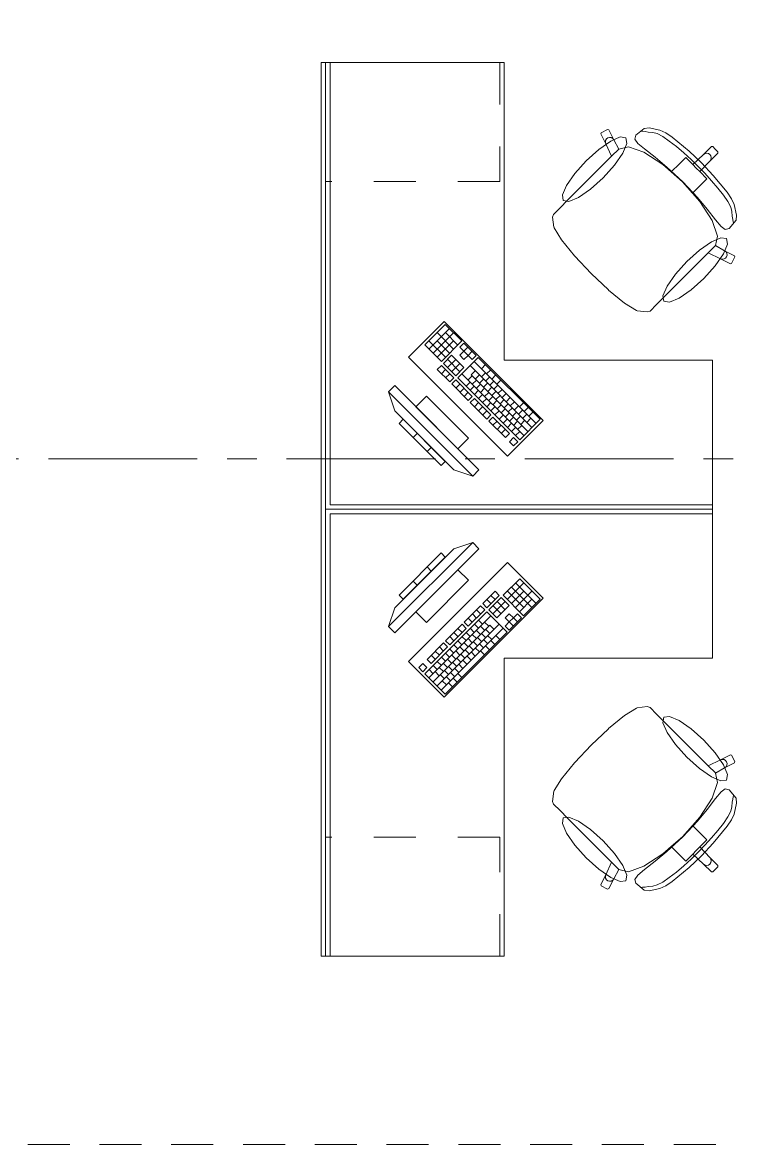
# Model space of a CAD drawing. Header units: inches. Extents: x -38 to 5698, y -33 to 92.
# Drawn here: x 291.151 to 293.56, y 7.7 to 11.466 of the extents above; entities that cross this region are included whole.
import ezdxf

# ---------------------------------------------------------------- set-up
doc = ezdxf.new("R2010")
doc.units = ezdxf.units.IN
doc.header["$MEASUREMENT"] = 0
for name, pattern in [('Hidden Line', [0.195611, 0.141111, -0.0545]), ('Punto & Raya', [0.65, 0.5, -0.075, 0, -0.075]), ('Rayas', [0.282222, 0.141111, -0.141111])]:
    doc.linetypes.add(name, pattern=pattern)
for name, color, linetype in [('08 _ STR _ EXT _ 07 Losa Aligerada', 7, 'Continuous'), ('08 _ STR _ EXT _ 09 Vigas', 7, 'Continuous'), ('Interior - Mobiliario', 7, 'Continuous'), ('Marcador - Secciones', 251, 'Continuous')]:
    doc.layers.add(name, color=color, linetype=linetype)

msp = doc.modelspace()

# ---------------------------------------------------------------- linework, layer by layer
at = {"layer": '08 _ STR _ EXT _ 07 Losa Aligerada', "color": 7, "linetype": 'Continuous', "lineweight": 18, "flags": 128}
msp.add_lwpolyline([(300.87, 41.4352), (299.92, 41.4352), (299.92, 42.9), (294.72, 42.9), (294.72, 41.4352), (293.7699, 41.4352), (293.7699, 39.9), (288.7701, 39.9), (288.7701, 41.1), (285.3701, 41.1), (285.3701, 37.7), (286.57, 37.7), (286.57, 33.9), (285.67, 33.9), (285.67, 21.2663), (285.72, 21.2663), (285.72, 11.97, 1.049431), (291.2937, 6.3), (302.1003, 6.3)], format="xyb", dxfattribs=at)
at = {"layer": '08 _ STR _ EXT _ 09 Vigas', "color": 251, "linetype": 'Hidden Line', "lineweight": 13}
msp.add_line((287.07, 7.7), (293.57, 7.7), dxfattribs=at)
at = {"layer": 'Interior - Mobiliario', "color": 175, "linetype": 'Continuous', "lineweight": 13}
for p, q in [((292.1546, 11.3323), (292.1846, 11.3323)), ((292.1546, 9.8473), (292.1546, 11.3323)), ((292.1846, 11.3323), (292.1846, 9.8473)), ((293.2118, 11.0876), (293.2397, 11.1108)), ((293.2397, 11.1108), (293.2564, 11.1126)), ((293.2564, 11.1126), (293.2926, 11.1049)), ((293.0937, 11.0921), (293.095, 11.0961)), ((293.1107, 11.059), (293.0937, 11.0921)), ((293.095, 11.0961), (293.1164, 11.1069)), ((293.1098, 11.0704), (293.1126, 11.0755)), ((293.1126, 11.0755), (293.1172, 11.0792)), ((293.1164, 11.1069), (293.1205, 11.1056)), ((293.1172, 11.0792), (293.1228, 11.0807)), ((293.1205, 11.1056), (293.1374, 11.0725)), ((293.1228, 11.0807), (293.1287, 11.08)), ((293.1287, 11.08), (293.1338, 11.0771)), ((293.1338, 11.0771), (293.1374, 11.0725)), ((293.2084, 11.0747), (293.2118, 11.0876)), ((293.2184, 11.0603), (293.2084, 11.0747)), ((293.2344, 11.1011), (293.2299, 11.1019)), ((293.2424, 11.1003), (293.2344, 11.1011)), ((293.2532, 11.0983), (293.2424, 11.1003)), ((293.2686, 11.0972), (293.2532, 11.0983)), ((293.2833, 11.0933), (293.2686, 11.0972)), ((293.3022, 11.0833), (293.2833, 11.0933)), ((293.2926, 11.1049), (293.3118, 11.0959)), ((293.324, 11.0684), (293.3022, 11.0833)), ((293.3118, 11.0959), (293.3335, 11.081)), ((293.3335, 11.081), (293.3902, 11.0342)), ((293.1091, 11.0646), (293.1098, 11.0704)), ((293.1107, 11.059), (293.1091, 11.0646)), ((293.1303, 11.0172), (293.1107, 11.059)), ((293.1545, 11.0414), (293.1303, 11.0172)), ((293.1374, 11.0725), (293.1548, 11.0415)), ((293.1545, 11.0414), (293.1548, 11.0415)), ((293.1548, 11.0415), (293.1867, 11.0489)), ((293.1867, 11.0489), (293.2387, 11.0306)), ((293.2407, 11.0417), (293.2184, 11.0603)), ((293.2769, 11.0138), (293.2407, 11.0417)), ((293.3478, 11.0499), (293.324, 11.0684)), ((293.3726, 11.0287), (293.3478, 11.0499)), ((293.4393, 11.0233), (293.4654, 11.0494)), ((293.4654, 11.0494), (293.4697, 11.0494)), ((293.4697, 11.0494), (293.4782, 11.0409)), ((293.4867, 11.0323), (293.4782, 11.0409)), ((292.9824, 10.8693), (293.1303, 11.0172)), ((293.2387, 11.0306), (293.3025, 10.9892)), ((293.3162, 10.9811), (293.2769, 11.0138)), ((293.358, 10.9918), (293.3792, 11.013)), ((293.3972, 11.0061), (293.3726, 11.0287)), ((293.3792, 11.013), (293.4028, 10.9893)), ((293.3902, 11.0342), (293.4324, 10.9951)), ((293.4207, 10.9833), (293.3972, 11.0061)), ((293.4028, 10.9893), (293.4393, 11.0233)), ((293.4267, 10.9655), (293.4607, 11.002)), ((293.4393, 11.0233), (293.4442, 11.0266)), ((293.4442, 11.0266), (293.4499, 11.0277)), ((293.4499, 11.0277), (293.4557, 11.0265)), ((293.4557, 11.0265), (293.4606, 11.0232)), ((293.4638, 11.0183), (293.4606, 11.0232)), ((293.4607, 11.002), (293.4868, 11.0281)), ((293.4607, 11.002), (293.4639, 11.0068)), ((293.465, 11.0126), (293.4638, 11.0183)), ((293.4639, 11.0068), (293.465, 11.0126)), ((293.4868, 11.0281), (293.4867, 11.0323)), ((293.3025, 10.9892), (293.3306, 10.9645)), ((293.3689, 10.9316), (293.3162, 10.9811)), ((293.3306, 10.9645), (293.358, 10.9918)), ((293.3306, 10.9645), (293.3685, 10.9311)), ((293.4028, 10.9893), (293.4147, 10.9774)), ((293.4267, 10.9655), (293.4147, 10.9774)), ((293.4207, 10.9833), (293.4435, 10.9599)), ((293.4503, 10.9418), (293.4267, 10.9655)), ((293.4715, 10.9529), (293.4324, 10.9951)), ((293.4018, 10.8933), (293.3685, 10.9311)), ((293.3689, 10.9316), (293.4184, 10.8788)), ((293.4292, 10.9207), (293.4503, 10.9418)), ((293.4435, 10.9599), (293.466, 10.9352)), ((293.466, 10.9352), (293.4872, 10.9105)), ((293.5183, 10.8962), (293.4715, 10.9529)), ((293.4018, 10.8933), (293.4292, 10.9207)), ((293.4266, 10.8652), (293.4018, 10.8933)), ((293.4872, 10.9105), (293.5058, 10.8867)), ((293.5058, 10.8867), (293.5206, 10.8648)), ((293.5332, 10.8745), (293.5183, 10.8962)), ((292.9569, 10.8438), (292.9824, 10.8693)), ((293.4184, 10.8788), (293.4511, 10.8395)), ((293.4679, 10.8013), (293.4266, 10.8652)), ((293.5206, 10.8648), (293.5306, 10.846)), ((293.5422, 10.8552), (293.5332, 10.8745)), ((293.55, 10.8191), (293.5422, 10.8552)), ((292.9321, 10.8126), (292.935, 10.8219)), ((292.9361, 10.7787), (292.9321, 10.8126)), ((292.935, 10.8219), (292.9569, 10.8438)), ((293.4511, 10.8395), (293.4791, 10.8034)), ((293.5306, 10.846), (293.5345, 10.8313)), ((293.5345, 10.8313), (293.5356, 10.8159)), ((293.5356, 10.8159), (293.5377, 10.8051)), ((293.5481, 10.8023), (293.55, 10.8191)), ((292.937, 10.7765), (292.9361, 10.7787)), ((292.9619, 10.7365), (292.937, 10.7765)), ((293.4863, 10.7494), (293.4679, 10.8013)), ((293.4791, 10.8034), (293.4977, 10.7811)), ((293.4977, 10.7811), (293.512, 10.7711)), ((293.512, 10.7711), (293.5249, 10.7745)), ((293.5249, 10.7745), (293.5481, 10.8023)), ((293.5377, 10.8051), (293.5385, 10.7971)), ((293.5385, 10.7971), (293.5393, 10.7925)), ((293.0055, 10.6828), (292.9619, 10.7365)), ((293.4788, 10.7174), (293.4863, 10.7494)), ((293.4788, 10.7172), (293.4545, 10.693)), ((293.4788, 10.7172), (293.4788, 10.7174)), ((293.5098, 10.7001), (293.4788, 10.7174)), ((293.5144, 10.6965), (293.5098, 10.7001)), ((293.5429, 10.6831), (293.5098, 10.7001)), ((293.5173, 10.6913), (293.5144, 10.6965)), ((293.0062, 10.682), (293.0055, 10.6828)), ((293.061, 10.6237), (293.0062, 10.682)), ((293.3067, 10.5451), (293.4545, 10.693)), ((293.4545, 10.693), (293.4963, 10.6734)), ((293.4963, 10.6734), (293.502, 10.6718)), ((293.4963, 10.6734), (293.5294, 10.6564)), ((293.502, 10.6718), (293.5078, 10.6724)), ((293.5078, 10.6724), (293.5129, 10.6753)), ((293.5129, 10.6753), (293.5165, 10.6799)), ((293.5165, 10.6799), (293.518, 10.6855)), ((293.518, 10.6855), (293.5173, 10.6913)), ((293.5334, 10.6577), (293.5443, 10.6791)), ((293.5443, 10.6791), (293.5429, 10.6831)), ((293.061, 10.6237), (293.1193, 10.5688)), ((293.5294, 10.6564), (293.5334, 10.6577)), ((293.1193, 10.5688), (293.1202, 10.5682)), ((293.1202, 10.5682), (293.1738, 10.5246)), ((293.1738, 10.5246), (293.2139, 10.4997)), ((293.2592, 10.4977), (293.2812, 10.5196)), ((293.2812, 10.5196), (293.3067, 10.5451)), ((293.2139, 10.4997), (293.216, 10.4988)), ((293.216, 10.4988), (293.2499, 10.4948)), ((293.2499, 10.4948), (293.2592, 10.4977)), ((292.5716, 10.4527), (292.503, 10.3842)), ((292.5854, 10.4389), (292.5169, 10.3703)), ((292.627, 10.3973), (292.5716, 10.4527)), ((292.5721, 10.3425), (292.5167, 10.3979)), ((292.5993, 10.425), (292.5307, 10.3565)), ((292.5995, 10.3699), (292.5441, 10.4253)), ((292.5858, 10.3562), (292.5443, 10.3977)), ((292.5994, 10.3975), (292.5445, 10.3426)), ((292.5584, 10.3288), (292.627, 10.3973)), ((292.6132, 10.3836), (292.5717, 10.4252)), ((292.503, 10.3842), (292.5584, 10.3288)), ((292.6339, 10.3904), (292.6202, 10.3767)), ((292.6202, 10.3767), (292.634, 10.3629)), ((292.634, 10.3629), (292.6203, 10.3491)), ((292.6754, 10.3489), (292.6339, 10.3904)), ((292.6477, 10.3766), (292.634, 10.3629)), ((292.6479, 10.349), (292.634, 10.3629)), ((292.6616, 10.3627), (292.6479, 10.349)), ((292.5927, 10.3493), (292.5653, 10.3219)), ((292.5653, 10.3219), (292.6069, 10.2803)), ((292.6206, 10.294), (292.579, 10.3356)), ((292.6066, 10.3354), (292.5792, 10.308)), ((292.6343, 10.3077), (292.5927, 10.3493)), ((292.6204, 10.3216), (292.593, 10.2942)), ((292.6824, 10.342), (292.6138, 10.2734)), ((292.6203, 10.3491), (292.6342, 10.3353)), ((292.6342, 10.3353), (292.6479, 10.349)), ((292.6479, 10.349), (292.6617, 10.3352)), ((292.6617, 10.3352), (292.6754, 10.3489)), ((292.8764, 10.1205), (292.6686, 10.3282)), ((292.8901, 10.1342), (292.6824, 10.342)), ((292.5585, 10.315), (292.5447, 10.3013)), ((292.5447, 10.3013), (292.5863, 10.2597)), ((292.6, 10.2735), (292.5585, 10.315)), ((292.5723, 10.3011), (292.5586, 10.2874)), ((292.5862, 10.2873), (292.5724, 10.2736)), ((292.6069, 10.2803), (292.6343, 10.3077)), ((292.8352, 10.0794), (292.6275, 10.2871)), ((292.8626, 10.1068), (292.6549, 10.3145)), ((292.6722, 10.2972), (292.6585, 10.2835)), ((292.8489, 10.0931), (292.6585, 10.2835)), ((292.6861, 10.2834), (292.6724, 10.2697)), ((292.7066, 10.3177), (292.6929, 10.304)), ((292.7067, 10.2902), (292.693, 10.2764)), ((292.7239, 10.3004), (292.7102, 10.2867)), ((292.7412, 10.2831), (292.7275, 10.2694)), ((292.4019, 10.2474), (292.3807, 10.2262)), ((292.6847, 9.9646), (292.4019, 10.2474)), ((292.5863, 10.2597), (292.6, 10.2735)), ((292.6069, 10.2665), (292.5932, 10.2528)), ((292.5932, 10.2528), (292.6486, 10.1974)), ((292.6623, 10.2111), (292.6069, 10.2665)), ((292.6208, 10.2527), (292.6071, 10.239)), ((292.6138, 10.2734), (292.8215, 10.0657)), ((292.6552, 10.2594), (292.6415, 10.2457)), ((292.662, 10.28), (292.6483, 10.2663)), ((292.669, 10.2456), (292.6553, 10.2318)), ((292.6758, 10.2662), (292.6621, 10.2525)), ((292.6897, 10.2523), (292.676, 10.2386)), ((292.6999, 10.2695), (292.6862, 10.2558)), ((292.7138, 10.2557), (292.7001, 10.242)), ((292.7206, 10.2763), (292.7069, 10.2626)), ((292.7344, 10.2625), (292.7207, 10.2487)), ((292.7483, 10.2486), (292.7345, 10.2349)), ((292.7585, 10.2658), (292.7448, 10.2521)), ((292.3807, 10.2262), (292.6635, 9.9434)), ((292.3807, 10.2262), (292.4019, 10.1626)), ((292.508, 10.2121), (292.4726, 10.1767)), ((292.6494, 10.0706), (292.508, 10.2121)), ((292.6346, 10.2388), (292.6209, 10.2251)), ((292.6485, 10.225), (292.6348, 10.2113)), ((292.6486, 10.1974), (292.6623, 10.2111)), ((292.6829, 10.2317), (292.6692, 10.218)), ((292.6967, 10.2179), (292.683, 10.2041)), ((292.7035, 10.2385), (292.6898, 10.2248)), ((292.7174, 10.2247), (292.7037, 10.2109)), ((292.7276, 10.2418), (292.7139, 10.2281)), ((292.7312, 10.2108), (292.7175, 10.1971)), ((292.7415, 10.228), (292.7278, 10.2143)), ((292.7553, 10.2141), (292.7416, 10.2004)), ((292.7621, 10.2348), (292.7484, 10.2211)), ((292.776, 10.2209), (292.7622, 10.2072)), ((292.7898, 10.2071), (292.7761, 10.1934)), ((292.4726, 10.1767), (292.614, 10.0353)), ((292.6692, 10.2042), (292.6555, 10.1905)), ((292.6555, 10.1905), (292.7109, 10.1351)), ((292.7246, 10.1488), (292.6692, 10.2042)), ((292.6831, 10.1904), (292.6694, 10.1767)), ((292.6969, 10.1765), (292.6832, 10.1628)), ((292.7106, 10.204), (292.6969, 10.1903)), ((292.7244, 10.1902), (292.7107, 10.1765)), ((292.7383, 10.1763), (292.7246, 10.1626)), ((292.7451, 10.197), (292.7314, 10.1832)), ((292.7589, 10.1831), (292.7452, 10.1694)), ((292.7692, 10.2003), (292.7555, 10.1866)), ((292.7728, 10.1693), (292.759, 10.1555)), ((292.783, 10.1864), (292.7693, 10.1727)), ((292.7969, 10.1726), (292.7831, 10.1589)), ((292.8037, 10.1932), (292.7899, 10.1795)), ((292.8175, 10.1794), (292.8038, 10.1657)), ((292.8347, 10.1896), (292.821, 10.1759)), ((292.8503, 10.1741), (292.8365, 10.1603)), ((292.5999, 9.9646), (292.4019, 10.1626)), ((292.4302, 10.1343), (292.416, 10.1201)), ((292.5716, 9.9929), (292.4302, 10.1343)), ((292.7108, 10.1627), (292.6971, 10.149)), ((292.7109, 10.1351), (292.7246, 10.1488)), ((292.7316, 10.1419), (292.7178, 10.1282)), ((292.7869, 10.0865), (292.7316, 10.1419)), ((292.7521, 10.1625), (292.7384, 10.1488)), ((292.766, 10.1486), (292.7523, 10.1349)), ((292.7798, 10.1348), (292.7661, 10.1211)), ((292.7866, 10.1554), (292.7729, 10.1417)), ((292.8005, 10.1416), (292.7867, 10.1279)), ((292.8107, 10.1587), (292.797, 10.145)), ((292.8246, 10.1449), (292.8108, 10.1312)), ((292.8313, 10.1655), (292.8176, 10.1518)), ((292.8215, 10.0657), (292.8901, 10.1342)), ((292.8452, 10.1517), (292.8315, 10.138)), ((292.859, 10.1378), (292.8453, 10.1241)), ((292.8658, 10.1585), (292.8521, 10.1448)), ((292.416, 10.1201), (292.5575, 9.9787)), ((292.7178, 10.1282), (292.7732, 10.0728)), ((292.7454, 10.1281), (292.7317, 10.1143)), ((292.7592, 10.1142), (292.7455, 10.1005)), ((292.7731, 10.1004), (292.7594, 10.0866)), ((292.7937, 10.1209), (292.78, 10.1072)), ((292.8075, 10.1071), (292.7938, 10.0934)), ((292.8143, 10.1277), (292.8006, 10.114)), ((292.8282, 10.1139), (292.8144, 10.1002)), ((292.8384, 10.131), (292.8247, 10.1173)), ((292.4773, 10.0871), (292.4632, 10.073)), ((292.614, 10.0353), (292.6494, 10.0706)), ((292.7732, 10.0728), (292.7869, 10.0865)), ((292.8008, 10.0727), (292.7871, 10.0589)), ((292.7871, 10.0589), (292.8009, 10.0451)), ((292.8146, 10.0588), (292.8008, 10.0727)), ((292.8009, 10.0451), (292.8146, 10.0588)), ((292.8214, 10.0932), (292.8076, 10.0795)), ((292.5245, 10.04), (292.5103, 10.0259)), ((292.5575, 9.9787), (292.5716, 9.9929)), ((292.6635, 9.9434), (292.5999, 9.9646)), ((292.6635, 9.9434), (292.6847, 9.9646)), ((292.1546, 9.8173), (292.1546, 9.8473)), ((292.1846, 9.8473), (293.4696, 9.8473)), ((293.4696, 9.8473), (293.4696, 9.8173)), ((292.1546, 8.3323), (292.1546, 9.8173)), ((292.1846, 9.8173), (292.1846, 8.3323)), ((293.4696, 9.8173), (292.1846, 9.8173)), ((292.6635, 9.7212), (292.3807, 9.4383)), ((292.6635, 9.7212), (292.5999, 9.7)), ((292.6847, 9.7), (292.6635, 9.7212)), ((292.4019, 9.4171), (292.6847, 9.7)), ((292.4019, 9.502), (292.5999, 9.7)), ((292.5575, 9.6858), (292.416, 9.5444)), ((292.5716, 9.6717), (292.5575, 9.6858)), ((292.4302, 9.5303), (292.5716, 9.6717)), ((292.614, 9.6293), (292.4726, 9.4878)), ((292.5245, 9.6245), (292.5103, 9.6387)), ((292.6494, 9.5939), (292.614, 9.6293)), ((292.4773, 9.5774), (292.4632, 9.5915)), ((292.508, 9.4525), (292.6494, 9.5939)), ((292.8215, 9.5989), (292.7661, 9.5435)), ((292.7798, 9.5298), (292.8352, 9.5852)), ((292.8624, 9.5026), (292.7938, 9.5712)), ((292.8762, 9.5165), (292.8076, 9.585)), ((292.8901, 9.5303), (292.8215, 9.5989)), ((292.416, 9.5444), (292.4302, 9.5303)), ((292.7386, 9.5571), (292.6971, 9.5156)), ((292.7108, 9.5019), (292.7523, 9.5434)), ((292.7246, 9.5157), (292.7109, 9.5294)), ((292.7592, 9.5366), (292.7176, 9.495)), ((292.7385, 9.5296), (292.7248, 9.5433)), ((292.7523, 9.5434), (292.7386, 9.5571)), ((292.7866, 9.5091), (292.7592, 9.5366)), ((292.7661, 9.5435), (292.8347, 9.4749)), ((292.8348, 9.5025), (292.78, 9.5573)), ((292.7935, 9.5161), (292.8351, 9.5576)), ((292.8072, 9.5023), (292.8626, 9.5577)), ((292.821, 9.4886), (292.8625, 9.5302)), ((292.8347, 9.4749), (292.8901, 9.5303)), ((292.3807, 9.4383), (292.4019, 9.502)), ((292.6901, 9.5087), (292.6348, 9.4533)), ((292.6485, 9.4396), (292.7039, 9.4949)), ((292.69, 9.4811), (292.6763, 9.4948)), ((292.7039, 9.4949), (292.6901, 9.5087)), ((292.6971, 9.5156), (292.7108, 9.5019)), ((292.7176, 9.495), (292.7451, 9.4676)), ((292.7314, 9.4813), (292.7729, 9.5228)), ((292.7589, 9.4814), (292.7315, 9.5089)), ((292.7451, 9.4676), (292.7866, 9.5091)), ((292.7728, 9.4953), (292.7453, 9.5227)), ((292.4726, 9.4878), (292.508, 9.4525)), ((292.7107, 9.4881), (292.503, 9.2804)), ((292.5167, 9.2667), (292.7244, 9.4744)), ((292.6623, 9.4534), (292.6486, 9.4671)), ((292.6762, 9.4672), (292.6625, 9.481)), ((292.6967, 9.4467), (292.683, 9.4604)), ((292.7174, 9.4399), (292.7037, 9.4536)), ((292.7793, 9.4195), (292.7107, 9.4881)), ((292.7863, 9.454), (292.7725, 9.4402)), ((292.7865, 9.4816), (292.7726, 9.4677)), ((292.7726, 9.4677), (292.7863, 9.454)), ((292.7862, 9.4264), (292.8278, 9.468)), ((292.7863, 9.454), (292.8002, 9.4679)), ((292.8001, 9.4403), (292.7863, 9.454)), ((292.8002, 9.4679), (292.7865, 9.4816)), ((292.814, 9.4817), (292.8002, 9.4679)), ((292.8139, 9.4541), (292.8002, 9.4679)), ((292.8278, 9.468), (292.814, 9.4817)), ((292.3807, 9.4383), (292.4019, 9.4171)), ((292.5304, 9.2529), (292.7208, 9.4434)), ((292.5441, 9.2392), (292.7519, 9.4469)), ((292.5579, 9.2255), (292.7656, 9.4332)), ((292.5716, 9.2118), (292.7793, 9.4195)), ((292.6278, 9.4463), (292.5724, 9.391)), ((292.5862, 9.3772), (292.6415, 9.4326)), ((292.6139, 9.4049), (292.6001, 9.4186)), ((292.6277, 9.4188), (292.614, 9.4325)), ((292.6415, 9.4326), (292.6278, 9.4463)), ((292.6348, 9.4533), (292.6485, 9.4396)), ((292.6552, 9.4051), (292.6415, 9.4189)), ((292.669, 9.419), (292.6553, 9.4327)), ((292.6829, 9.4328), (292.6692, 9.4465)), ((292.6897, 9.4122), (292.676, 9.4259)), ((292.7035, 9.426), (292.6898, 9.4398)), ((292.7207, 9.4158), (292.707, 9.4295)), ((292.7345, 9.4296), (292.7208, 9.4434)), ((292.7725, 9.4402), (292.7862, 9.4264)), ((292.5655, 9.384), (292.5101, 9.3286)), ((292.5792, 9.3703), (292.5655, 9.384)), ((292.5724, 9.391), (292.5862, 9.3772)), ((292.6, 9.3911), (292.5863, 9.4048)), ((292.6275, 9.3774), (292.6138, 9.3912)), ((292.6413, 9.3913), (292.6276, 9.405)), ((292.6481, 9.3707), (292.6344, 9.3844)), ((292.662, 9.3845), (292.6483, 9.3982)), ((292.6758, 9.3983), (292.6621, 9.4121)), ((292.6792, 9.3742), (292.6654, 9.388)), ((292.693, 9.3881), (292.6793, 9.4018)), ((292.6998, 9.3675), (292.6861, 9.3812)), ((292.7069, 9.4019), (292.6931, 9.4157)), ((292.7136, 9.3813), (292.6999, 9.395)), ((292.7275, 9.3952), (292.7138, 9.4089)), ((292.7377, 9.378), (292.724, 9.3917)), ((292.7551, 9.3953), (292.7413, 9.409)), ((292.5238, 9.3149), (292.5792, 9.3703)), ((292.5377, 9.3288), (292.524, 9.3425)), ((292.5515, 9.3426), (292.5378, 9.3563)), ((292.5654, 9.3565), (292.5517, 9.3702)), ((292.586, 9.3359), (292.5722, 9.3496)), ((292.5998, 9.3497), (292.5861, 9.3635)), ((292.6066, 9.3291), (292.5929, 9.3428)), ((292.6136, 9.3636), (292.5999, 9.3773)), ((292.6204, 9.343), (292.6067, 9.3567)), ((292.6343, 9.3568), (292.6206, 9.3705)), ((292.6376, 9.3327), (292.6239, 9.3464)), ((292.6515, 9.3466), (292.6377, 9.3603)), ((292.6653, 9.3604), (292.6516, 9.3741)), ((292.6721, 9.3398), (292.6584, 9.3535)), ((292.6859, 9.3536), (292.6722, 9.3673)), ((292.7031, 9.3434), (292.6894, 9.3571)), ((292.7204, 9.3607), (292.7067, 9.3744)), ((292.4963, 9.3148), (292.4824, 9.3009)), ((292.51, 9.3011), (292.4963, 9.3148)), ((292.5101, 9.3286), (292.5238, 9.3149)), ((292.5444, 9.2944), (292.5307, 9.3081)), ((292.5583, 9.3082), (292.5445, 9.3219)), ((292.5721, 9.3221), (292.5584, 9.3358)), ((292.5789, 9.3014), (292.5652, 9.3151)), ((292.5927, 9.3153), (292.579, 9.329)), ((292.5961, 9.2912), (292.5824, 9.3049)), ((292.6099, 9.305), (292.5962, 9.3187)), ((292.6238, 9.3189), (292.6101, 9.3326)), ((292.6306, 9.2982), (292.6168, 9.3119)), ((292.6444, 9.3121), (292.6307, 9.3258)), ((292.6583, 9.3259), (292.6445, 9.3396)), ((292.4824, 9.3009), (292.4961, 9.2872)), ((292.4961, 9.2872), (292.51, 9.3011)), ((292.503, 9.2804), (292.5716, 9.2118)), ((292.5306, 9.2805), (292.5169, 9.2942)), ((292.5512, 9.2737), (292.5375, 9.2874)), ((292.565, 9.2876), (292.5513, 9.3013)), ((292.5684, 9.2635), (292.5547, 9.2772)), ((292.5822, 9.2773), (292.5685, 9.291)), ((292.589, 9.2567), (292.5753, 9.2704)), ((292.6029, 9.2705), (292.5891, 9.2842)), ((292.6114, 9.2516), (292.5977, 9.2653)), ((292.6167, 9.2844), (292.603, 9.2981)), ((292.627, 9.2672), (292.6132, 9.2809)), ((292.5752, 9.2428), (292.5615, 9.2565)), ((292.5958, 9.236), (292.5821, 9.2498)), ((293.1738, 9.14), (293.2139, 9.1649)), ((293.2139, 9.1649), (293.216, 9.1658)), ((293.216, 9.1658), (293.2499, 9.1698)), ((293.2499, 9.1698), (293.2592, 9.1669)), ((293.2592, 9.1669), (293.2812, 9.1449)), ((293.1202, 9.0964), (293.1738, 9.14)), ((293.2812, 9.1449), (293.3067, 9.1194)), ((293.3067, 9.1194), (293.4545, 8.9716)), ((293.061, 9.0409), (293.1193, 9.0957)), ((293.1193, 9.0957), (293.1202, 9.0964)), ((293.061, 9.0409), (293.0062, 8.9825)), ((293.4963, 8.9912), (293.5294, 9.0081)), ((293.5294, 9.0081), (293.5334, 9.0068)), ((293.5334, 9.0068), (293.5443, 8.9855)), ((293.0055, 8.9817), (292.9619, 8.928)), ((293.0062, 8.9825), (293.0055, 8.9817)), ((293.4545, 8.9716), (293.4963, 8.9912)), ((293.4788, 8.9473), (293.4545, 8.9716)), ((293.5098, 8.9644), (293.4788, 8.9471)), ((293.4963, 8.9912), (293.502, 8.9928)), ((293.502, 8.9928), (293.5078, 8.9921)), ((293.5078, 8.9921), (293.5129, 8.9893)), ((293.5429, 8.9814), (293.5098, 8.9644)), ((293.5144, 8.9681), (293.5098, 8.9644)), ((293.5129, 8.9893), (293.5165, 8.9847)), ((293.5173, 8.9732), (293.5144, 8.9681)), ((293.5165, 8.9847), (293.518, 8.979)), ((293.518, 8.979), (293.5173, 8.9732)), ((293.5443, 8.9855), (293.5429, 8.9814)), ((292.9619, 8.928), (292.937, 8.888)), ((293.4788, 8.9473), (293.4788, 8.9471)), ((293.4788, 8.9471), (293.4863, 8.9152)), ((293.4863, 8.9152), (293.4679, 8.8632)), ((293.4977, 8.8834), (293.512, 8.8935)), ((293.512, 8.8935), (293.5249, 8.8901)), ((293.5249, 8.8901), (293.5481, 8.8622)), ((292.9361, 8.8859), (292.9321, 8.8519)), ((292.9321, 8.8519), (292.935, 8.8426)), ((292.937, 8.888), (292.9361, 8.8859)), ((293.4679, 8.8632), (293.4266, 8.7994)), ((293.4511, 8.825), (293.4791, 8.8612)), ((293.4791, 8.8612), (293.4977, 8.8834)), ((293.5356, 8.8487), (293.5377, 8.8594)), ((293.5377, 8.8594), (293.5385, 8.8675)), ((293.5385, 8.8675), (293.5393, 8.872)), ((293.5481, 8.8622), (293.55, 8.8454)), ((292.935, 8.8426), (292.9569, 8.8207)), ((292.9569, 8.8207), (292.9824, 8.7952)), ((293.4184, 8.7857), (293.4511, 8.825)), ((293.5206, 8.7997), (293.5306, 8.8185)), ((293.5306, 8.8185), (293.5345, 8.8333)), ((293.5345, 8.8333), (293.5356, 8.8487)), ((293.55, 8.8454), (293.5422, 8.8093)), ((292.9824, 8.7952), (293.1303, 8.6473)), ((293.3689, 8.7329), (293.4184, 8.7857)), ((293.4266, 8.7994), (293.4018, 8.7712)), ((293.4872, 8.754), (293.5058, 8.7779)), ((293.5058, 8.7779), (293.5206, 8.7997)), ((293.5332, 8.7901), (293.5183, 8.7684)), ((293.5422, 8.8093), (293.5332, 8.7901)), ((293.4018, 8.7712), (293.3685, 8.7334)), ((293.4018, 8.7712), (293.4292, 8.7439)), ((293.4292, 8.7439), (293.4503, 8.7227)), ((293.466, 8.7293), (293.4872, 8.754)), ((293.5183, 8.7684), (293.4715, 8.7117)), ((293.3689, 8.7329), (293.3162, 8.6834)), ((293.3306, 8.7001), (293.3685, 8.7334)), ((293.4207, 8.6812), (293.4435, 8.7047)), ((293.4503, 8.7227), (293.4267, 8.6991)), ((293.4715, 8.7117), (293.4324, 8.6695)), ((293.4435, 8.7047), (293.466, 8.7293)), ((293.2387, 8.6339), (293.3025, 8.6753)), ((293.3162, 8.6834), (293.2769, 8.6507)), ((293.3025, 8.6753), (293.3306, 8.7001)), ((293.3306, 8.7001), (293.358, 8.6727)), ((293.358, 8.6727), (293.3792, 8.6516)), ((293.3792, 8.6516), (293.4028, 8.6752)), ((293.3902, 8.6304), (293.4324, 8.6695)), ((293.4207, 8.6812), (293.3972, 8.6584)), ((293.4028, 8.6752), (293.4147, 8.6871)), ((293.4028, 8.6752), (293.4393, 8.6412)), ((293.4267, 8.6991), (293.4147, 8.6871)), ((293.4267, 8.6991), (293.4607, 8.6626)), ((293.1303, 8.6473), (293.1107, 8.6056)), ((293.1545, 8.6231), (293.1303, 8.6473)), ((293.1867, 8.6156), (293.2387, 8.6339)), ((293.2769, 8.6507), (293.2407, 8.6228)), ((293.3335, 8.5835), (293.3902, 8.6304)), ((293.3726, 8.6358), (293.3478, 8.6147)), ((293.3972, 8.6584), (293.3726, 8.6358)), ((293.4393, 8.6412), (293.4442, 8.638)), ((293.4393, 8.6412), (293.4654, 8.6151)), ((293.4442, 8.638), (293.4499, 8.6369)), ((293.4499, 8.6369), (293.4557, 8.638)), ((293.4557, 8.638), (293.4606, 8.6413)), ((293.4638, 8.6462), (293.4606, 8.6413)), ((293.4607, 8.6626), (293.4639, 8.6577)), ((293.4607, 8.6626), (293.4868, 8.6365)), ((293.465, 8.6519), (293.4638, 8.6462)), ((293.4639, 8.6577), (293.465, 8.6519)), ((293.4867, 8.6322), (293.4782, 8.6237)), ((293.4868, 8.6365), (293.4867, 8.6322)), ((293.1107, 8.6056), (293.0937, 8.5725)), ((293.1107, 8.6056), (293.1091, 8.5999)), ((293.1091, 8.5999), (293.1098, 8.5941)), ((293.1098, 8.5941), (293.1126, 8.589)), ((293.1126, 8.589), (293.1172, 8.5854)), ((293.1205, 8.5589), (293.1374, 8.592)), ((293.1287, 8.5845), (293.1338, 8.5874)), ((293.1338, 8.5874), (293.1374, 8.592)), ((293.1374, 8.592), (293.1548, 8.6231)), ((293.1545, 8.6231), (293.1548, 8.6231)), ((293.1548, 8.6231), (293.1867, 8.6156)), ((293.2184, 8.6042), (293.2084, 8.5899)), ((293.2084, 8.5899), (293.2118, 8.577)), ((293.2407, 8.6228), (293.2184, 8.6042)), ((293.324, 8.5961), (293.3022, 8.5812)), ((293.3478, 8.6147), (293.324, 8.5961)), ((293.4654, 8.6151), (293.4697, 8.6151)), ((293.4697, 8.6151), (293.4782, 8.6237)), ((293.0937, 8.5725), (293.095, 8.5684)), ((293.095, 8.5684), (293.1164, 8.5576)), ((293.1164, 8.5576), (293.1205, 8.5589)), ((293.1172, 8.5854), (293.1228, 8.5838)), ((293.1228, 8.5838), (293.1287, 8.5845)), ((293.2118, 8.577), (293.2397, 8.5538)), ((293.2344, 8.5634), (293.2299, 8.5626)), ((293.2424, 8.5642), (293.2344, 8.5634)), ((293.2397, 8.5538), (293.2564, 8.5519)), ((293.2532, 8.5662), (293.2424, 8.5642)), ((293.2686, 8.5674), (293.2532, 8.5662)), ((293.2564, 8.5519), (293.2926, 8.5596)), ((293.2833, 8.5713), (293.2686, 8.5674)), ((293.3022, 8.5812), (293.2833, 8.5713)), ((293.2926, 8.5596), (293.3118, 8.5686)), ((293.3118, 8.5686), (293.3335, 8.5835)), ((292.1846, 8.3323), (292.1546, 8.3323))]:
    msp.add_line(p, q, dxfattribs=at)
at = {"layer": 'Interior - Mobiliario', "color": 175, "linetype": 'Rayas', "lineweight": 13}
for p, q in [((292.7546, 11.3323), (292.7546, 10.9323)), ((292.7546, 10.9323), (292.1696, 10.9323)), ((292.7546, 8.7323), (292.1696, 8.7323)), ((292.7546, 8.3323), (292.7546, 8.7323))]:
    msp.add_line(p, q, dxfattribs=at)
at = {"layer": 'Interior - Mobiliario', "color": 175, "linetype": 'Continuous', "lineweight": 13, "flags": 128}
for points in [[(292.1696, 9.8323), (292.1696, 11.3323), (292.7696, 11.3323), (292.7696, 10.3323), (293.4696, 10.3323), (293.4696, 9.8323)], [(293.0445, 11.0021), (293.087, 11.0403), (293.1274, 11.0683), (293.1594, 11.0819), (293.1783, 11.079), (293.1812, 11.0601), (293.1676, 11.028), (293.1396, 10.9877), (293.1014, 10.9452), (293.059, 10.907), (293.0186, 10.879), (292.9865, 10.8654), (292.9676, 10.8683), (292.9647, 10.8872), (292.9783, 10.9193), (293.0064, 10.9596)], [(293.4394, 10.6072), (293.4776, 10.6497), (293.5056, 10.69), (293.5192, 10.7221), (293.5164, 10.741), (293.4974, 10.7439), (293.4654, 10.7303), (293.425, 10.7023), (293.3825, 10.6641), (293.3444, 10.6216), (293.3164, 10.5813), (293.3027, 10.5492), (293.3056, 10.5303), (293.3245, 10.5274), (293.3566, 10.541), (293.397, 10.569)], [(292.7802, 10.0105), (292.9004, 10.1307), (292.5681, 10.4631), (292.4479, 10.3429)], [(292.1696, 9.8323), (292.1696, 8.3323), (292.7696, 8.3323), (292.7696, 9.3323), (293.4696, 9.3323), (293.4696, 9.8323)], [(292.4479, 9.3217), (292.5681, 9.2015), (292.9004, 9.5338), (292.7802, 9.654)], [(293.4394, 9.0574), (293.4776, 9.0149), (293.5056, 8.9745), (293.5192, 8.9424), (293.5164, 8.9235), (293.4974, 8.9207), (293.4654, 8.9343), (293.425, 8.9623), (293.3825, 9.0004), (293.3444, 9.0429), (293.3164, 9.0833), (293.3027, 9.1153), (293.3056, 9.1343), (293.3245, 9.1371), (293.3566, 9.1235), (293.397, 9.0955)], [(293.0445, 8.6624), (293.087, 8.6243), (293.1274, 8.5963), (293.1594, 8.5826), (293.1783, 8.5855), (293.1812, 8.6044), (293.1676, 8.6365), (293.1396, 8.6769), (293.1014, 8.7193), (293.059, 8.7575), (293.0186, 8.7855), (292.9865, 8.7991), (292.9676, 8.7963), (292.9647, 8.7773), (292.9783, 8.7453), (293.0064, 8.7049)]]:
    msp.add_lwpolyline(points, close=True, dxfattribs=at)
at = {"layer": 'Marcador - Secciones', "color": 251, "linetype": 'Punto & Raya', "lineweight": 13}
msp.add_line((282.4384, 10.0018), (323.8507, 10.0018), dxfattribs=at)

doc.saveas('drawing.dxf')
